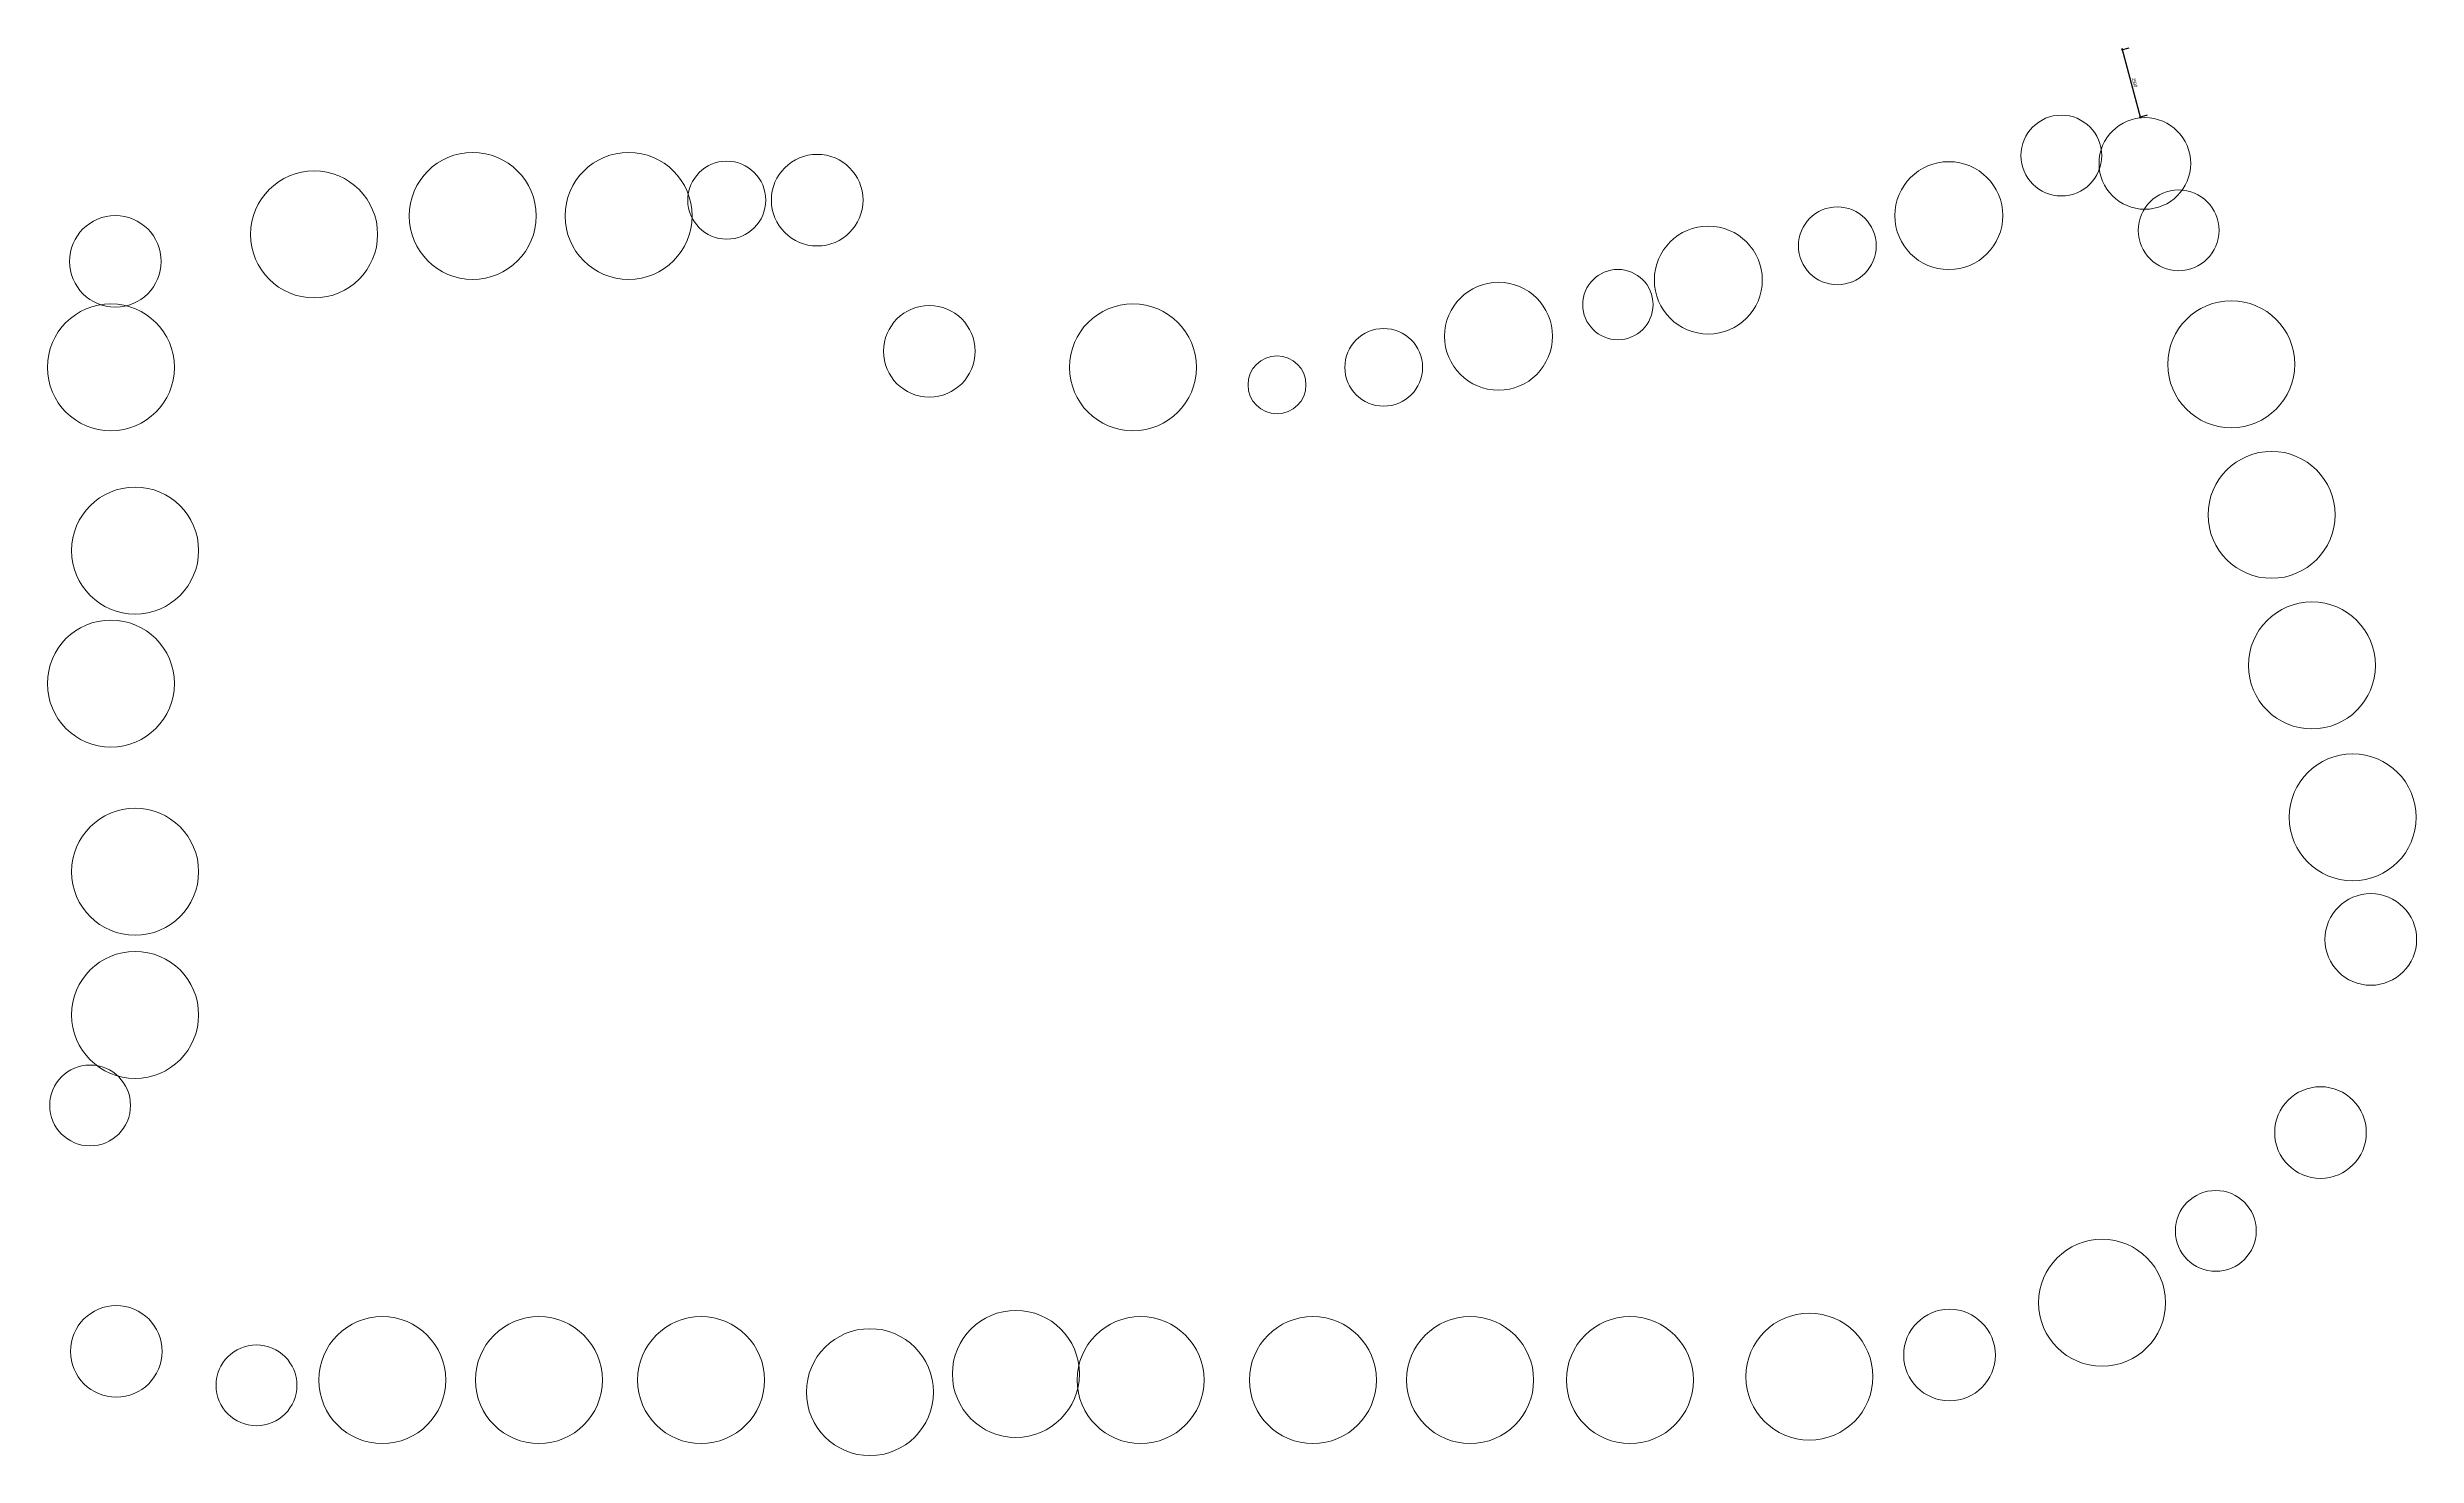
# Model space of a CAD drawing. Header units: millimetres. Extents: x -147841 to 368790, y -162721 to 84261.
# Drawn here: x -147841 to -62756, y 33672 to 84261 of the extents above; entities that cross this region are included whole.
import ezdxf

# ---------------------------------------------------------------- set-up
doc = ezdxf.new("R2010")
doc.units = ezdxf.units.MM
doc.header["$LTSCALE"] = 1000
doc.header["$MEASUREMENT"] = 0
doc.header["$PDMODE"] = 1
doc.header["$PDSIZE"] = -10
doc.layers.get('0').update_dxf_attribs({"linetype": 'CONTINUOUS', "lineweight": 18})
doc.layers.get('DEFPOINTS').update_dxf_attribs({"color": 5, "linetype": 'CONTINUOUS', "lineweight": 18})
doc.styles.add('ARIAL', font='arial.ttf', dxfattribs={"width": 0.7})
doc.dimstyles.new('2.5-50', dxfattribs={"dimscale": 50, "dimtxt": 2.5, "dimasz": 1, "dimexe": 1, "dimexo": 2, "dimgap": 1, "dimtad": 1, "dimdec": 1, "dimdsep": 46, "dimtxsty": 'ARIAL', "dimblk": 'ARCHTICK', "dimcen": -1, "dimdle": 1, "dimclrd": 256, "dimclre": 256, "dimclrt": 3, "dimadec": 0, "dimazin": 2, "dimtfac": 0.1, "dimtdec": 1, "dimtmove": 0, "dimatfit": 1, "dimldrblk": 'ARCHTICK', "dimfxl": 1, "dimtvp": 0.833333, "dimtfill": 1, "dimtolj": 1, "dimtzin": 12, "dimarcsym": 0})

# ---------------------------------------------------------------- blocks, each defined once
blk = doc.blocks.new('_ARCHTICK')
at = {"color": 0, "linetype": 'ByBlock', "const_width": 0.3}
blk.add_lwpolyline([(-0.5, -0.5), (0.5, 0.5)], dxfattribs=at)
blk = doc.blocks.new('*D1126')
at = {"layer": 'DEFPOINTS', "lineweight": -2, "ltscale": 3000, "transparency": 16777216}
for p, q in [((-73085, 84235), (-73366, 84160)), ((-72657, 81710), (-73330, 84221)), ((-72438, 81821), (-72719, 81745))]:
    blk.add_line(p, q, dxfattribs=at)
at = {"layer": 'DEFPOINTS', "color": 0, "ltscale": 3000, "transparency": 16777216}
for p in [(-72988, 84261), (-73317, 84173), (-72341, 81847)]:
    blk.add_point(p, dxfattribs=at)
at = {"layer": 'DEFPOINTS', "lineweight": -2, "ltscale": 3000, "transparency": 16777216, "xscale": 50, "yscale": 50, "zscale": 50}
for p, rotation in [((-73317, 84173), 104.9999999999977), ((-72670, 81758), 284.9999999999977)]:
    blk.add_blockref('_ARCHTICK', p, dxfattribs=dict(at, rotation=rotation))
at = {"layer": 'DEFPOINTS', "color": 3, "ltscale": 3000, "transparency": 16777216, "insert": (-72884, 82995), "char_height": 125, "attachment_point": 5, "rotation": 285, "style": 'ARIAL', "bg_fill": 3, "box_fill_scale": 1.25, "bg_fill_color": 256, "bg_fill_true_color": 13158600, "bg_fill_transparency": 0}
blk.add_mtext('\\A1;2500', dxfattribs=at)

msp = doc.modelspace()

# ---------------------------------------------------------------- linework, layer by layer
at = {"layer": 'DEFPOINTS', "color": 1, "ltscale": 3000}
for centre, radius in [((-75513.02, 80375.42), 1451.87), ((-123443.59, 78772.57), 1400), ((-71301.18, 77688.44), 1451.87), ((-83559.25, 77132.4), 1398.3), ((-91440.05, 75020.74), 1262.28), ((-99851.01, 72767.03), 1395.45), ((-146307.07, 46252.12), 1451.87), ((-69967.47, 41745.06), 1451.87), ((-140332.5, 36196.58), 1451.87)]:
    msp.add_circle(centre, radius, dxfattribs=at)
at = {"layer": 'DEFPOINTS', "color": 3, "ltscale": 3000}
for centre in [(-72514.44, 80091.84), (-120194.97, 78772.57), (-145400.64, 76574.08), (-116168.4, 73343.84), (-64401.12, 52214.57), (-66207.31, 45277.8), (-145366.7, 37417.62), (-79530.54, 37284.62)]:
    msp.add_circle(centre, 1645.4, dxfattribs=at)
at = {"layer": 'DEFPOINTS', "ltscale": 3000}
for centre in [(-132567.09, 78207.5), (-126967.09, 78207.5), (-138261.19, 77543.02), (-145561.19, 72767.03), (-108854.16, 72767.03), (-69412.76, 72877.9), (-67963.37, 67468.72), (-144690.19, 66184.1), (-66513.98, 62059.53), (-145561.19, 61407.5), (-65051.63, 56601.96), (-144690.19, 54645.57), (-144690.19, 49505.72), (-74051.28, 39163.86), (-135813.18, 36385), (-130188.16, 36385), (-124366.2, 36385), (-113061.19, 36607.95), (-108581, 36385), (-102392.3, 36385), (-96745.82, 36385), (-91007.32, 36385), (-84561.19, 36509.73), (-118300.91, 35951.96)]:
    msp.add_circle(centre, 2280.27, dxfattribs=at)
at = {"layer": 'DEFPOINTS', "color": 6, "ltscale": 3000}
for centre in [(-79555.24, 78216.44), (-88192.57, 75902.07), (-95726.8, 73883.28)]:
    msp.add_circle(centre, 1938.47, dxfattribs=at)
at = {"layer": 'DEFPOINTS', "color": 2, "ltscale": 3000}
msp.add_circle((-103682.49, 72138.26), 1039.84, dxfattribs=at)

# ---------------------------------------------------------------- next in the draw order: dimensions: what is measured, and where the dimension line sits
at = {"layer": 'DEFPOINTS', "ltscale": 3000}
dim = msp.add_aligned_dim(p1=(-72340.98, 81846.53), p2=(-72988.03, 84261.34), distance=340.95, dimstyle='2.5-50', dxfattribs=at)
dim.commit()
dim.dimension.update_dxf_attribs({"geometry": '*D1126', "text_midpoint": (-72883.9, 82995.15)})

doc.saveas('drawing.dxf')
